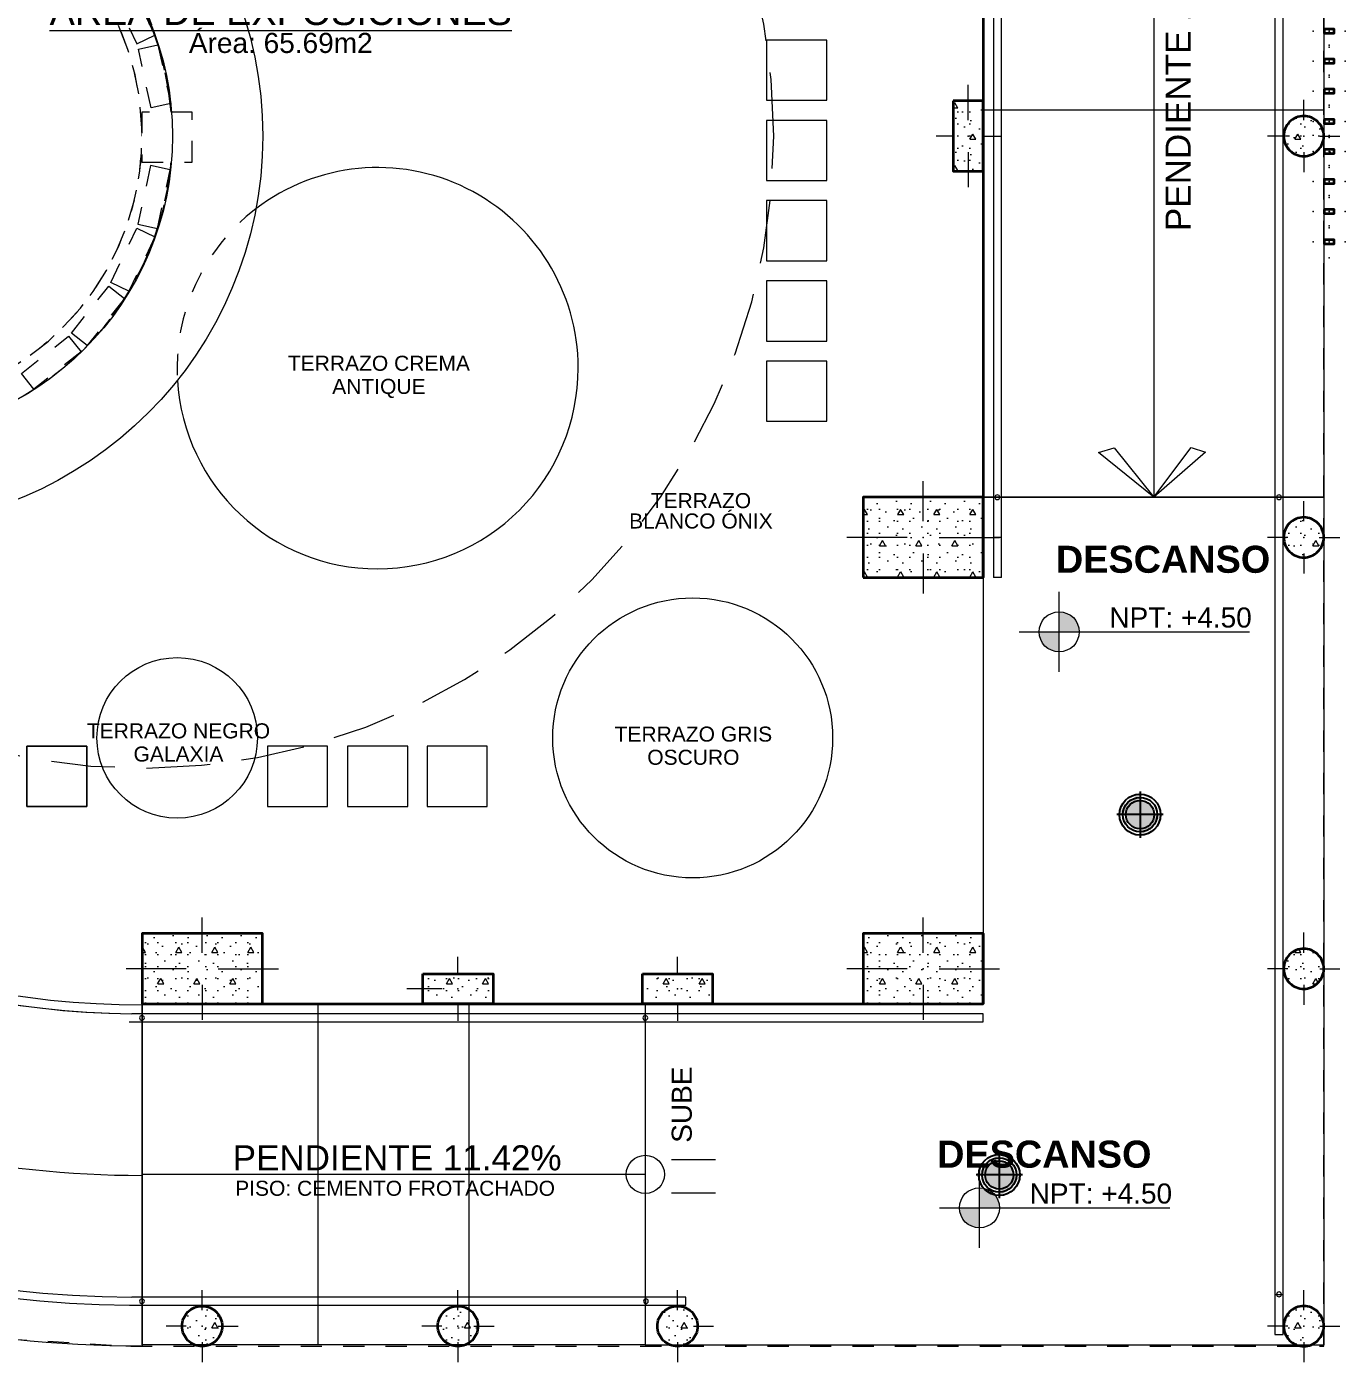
# Model space of a CAD drawing. Header units: feet. Extents: x 2 to 125, y -24 to 93.
# Drawn here: x 97.07 to 103.65, y 77.6 to 84.26 of the extents above; entities that cross this region are included whole.
import ezdxf

# ---------------------------------------------------------------- set-up
doc = ezdxf.new("R2010")
doc.units = ezdxf.units.FT
doc.header["$MEASUREMENT"] = 0
doc.set_wipeout_variables(frame=1)
for name, pattern in [('Dashed', [0.211667, 0.105833, -0.105833]), ('HIDDEN', [9.525, 6.35, -3.175]), ('HIDDEN2', [0.1875, 0.125, -0.0625]), ('Wipeout_Contour', [1, 0, -1])]:
    doc.linetypes.add(name, pattern=pattern)
for name, color, linetype in [('ALUMBRADO', 1, 'Continuous'), ('Dimensioning - General', 7, 'Continuous'), ('Interior - Furniture', 7, 'Continuous'), ('Structural - Bearing', 7, 'Continuous')]:
    doc.layers.add(name, color=color, linetype=linetype)
for name, color, linetype, lineweight, true_color in [('Annotation - Text_Pen_No__167', 7, 'Continuous', 13, 0x6a6a6a), ('Dimensioning - General_Pen_No__167', 7, 'Continuous', 13, 0x6a6a6a), ('Drawing & Figure_Pen_No__167', 7, 'Continuous', 13, 0x6a6a6a), ('Estructura – Carga_Pen_No__167', 7, 'Continuous', 13, 0x6a6a6a), ('Interior - Furniture _Pen_No__167', 7, 'Continuous', 13, 0x6a6a6a), ('RAMPA PROPUESTA 1 CERRAMIENTO_Pen_No__123', 7, 'Continuous', 0, 0xd8d8d8), ('RAMPA PROPUESTA 1 CERRAMIENTO_Pen_No__28', 7, 'Continuous', 35, 0xa80f02), ('RAMPA PROPUESTA 1 CERRAMIENTO_Pen_No__48', 7, 'Continuous', 25, 0xa80f02), ('Structural - Bearing_Pen_No__167', 7, 'Continuous', 13, 0x6a6a6a), ('Structural - Bearing_Pen_No__4', 7, 'Continuous', 20, 0x029e21), ('Structural - Bearing_Pen_No__87', 7, 'Continuous', 20, 0x6a6a6a)]:
    doc.layers.add(name, color=color, linetype=linetype, lineweight=lineweight, true_color=true_color)
for name, color, linetype, lineweight in [('Drawing & Figure_Pen_No__122', 9, 'Continuous', 13), ('Interior - Stair & Railing_Pen_No__122', 9, 'Continuous', 13), ('Structural - Bearing_Pen_No__122', 9, 'Continuous', 13), ('Structural - Bearing_Pen_No__21', 7, 'Continuous', 35), ('TOMACORRIENTE', 5, 'HIDDEN2', 30)]:
    doc.layers.add(name, color=color, linetype=linetype, lineweight=lineweight)
doc.styles.add('GENERATED_STYLE_1', font='arial.ttf')
doc.styles.add('GENERATED_STYLE_2', font='arialbd.ttf')
pattern_1 = [(0, (70.36607, 85.72544), (0, 0.3117692), [0.03, -0.15]), (0, (70.45607, 85.88132), (0, 0.3117692), [0.03, -0.15]), (60, (70.36607, 85.72544), (-0.27, 0.1558846), [0.03, -0.15]), (60, (70.54607, 85.72544), (-0.27, 0.1558846), [0.03, -0.15]), (120, (70.39607, 85.72544), (0.27, 0.1558846), [0.03, -0.15]), (120, (70.57607, 85.72544), (0.27, 0.1558846), [0.03, -0.15]), (0, (70.36607, 85.75544), (0, 0.06), [0, -0.06, 0, -0.09]), (45, (70.39607, 85.75544), (-0.04242641, 0.04242641), [0, -0.045, 0, -0.075])]

# ---------------------------------------------------------------- blocks, each defined once
blk = doc.blocks.new('Curved Ramp 23[46]', base_point=(27.2823, -2.0105))
at = {"layer": 'Interior - Furniture _Pen_No__167', "color": 251, "linetype": 'Continuous', "lineweight": 13, "true_color": 0x6a6a6a}
blk.add_line((27.2823, -6.3405), (27.2823, -8.0405), dxfattribs=at)
for radius, start, end in [(4.33, 90.82856, 172.82049), (6.03, 173.95721, 269.99957), (5.18, 174.03517, 269.99957), (4.33, 174.14374, 269.99957)]:
    blk.add_arc((27.2823, -2.0105), radius, start, end, dxfattribs=at)
blk = doc.blocks.new('Straight Ramp 23[47]', base_point=(29.7917, -7.1855))
at = {"layer": 'Interior - Furniture _Pen_No__167', "color": 251, "linetype": 'Continuous', "lineweight": 13, "true_color": 0x6a6a6a}
for p, q in [((27.2817, -6.3355), (27.2817, -8.0355)), ((29.7917, -6.3355), (27.2817, -6.3355)), ((28.1606, -8.0355), (28.1606, -6.3355)), ((28.9128, -8.0355), (28.9128, -6.3355)), ((29.7917, -6.3355), (29.7917, -8.0355)), ((29.7917, -7.1855), (27.2817, -7.1855)), ((29.7917, -8.0355), (27.2817, -8.0355))]:
    blk.add_line(p, q, dxfattribs=at)
blk = doc.blocks.new('Level Dimension_5', base_point=(31.4583, -7.3522))
at = {"layer": 'Dimensioning - General_Pen_No__167', "linetype": 'Continuous', "lineweight": 13, "true_color": 0x6a6a6a}
for points in [[(31.4583, -7.3522), (31.5583, -7.3522), (31.5507, -7.314), (31.529, -7.2815), (31.4965, -7.2599), (31.4583, -7.2522)], [(31.4583, -7.3522), (31.3583, -7.3522), (31.3659, -7.3905), (31.3876, -7.423), (31.42, -7.4446), (31.4583, -7.4522)]]:
    blk.add_hatch(color=251, dxfattribs=at).paths.add_polyline_path(points)
at = {"layer": 'Dimensioning - General_Pen_No__167', "color": 251, "linetype": 'Continuous', "lineweight": 13, "true_color": 0x6a6a6a}
for p, q in [((31.4583, -7.5522), (31.4583, -7.1522)), ((31.2583, -7.3522), (32.4068, -7.3522))]:
    blk.add_line(p, q, dxfattribs=at)
blk.add_circle((31.4583, -7.3522), 0.1, dxfattribs=at)
at = {"layer": 'Dimensioning - General_Pen_No__167', "color": 251, "lineweight": 13, "true_color": 0x6a6a6a, "insert": (31.7083, -7.3322), "char_height": 0.1, "attachment_point": 7, "style": 'GENERATED_STYLE_1'}
blk.add_mtext('\\A1;NPT: +4.50', dxfattribs=at)
blk = doc.blocks.new('Level Dimension_6', base_point=(31.8555, -4.4813))
at = {"layer": 'Dimensioning - General_Pen_No__167', "linetype": 'Continuous', "lineweight": 13, "true_color": 0x6a6a6a}
for points in [[(31.8555, -4.4813), (31.9555, -4.4813), (31.9479, -4.4431), (31.9262, -4.4106), (31.8938, -4.3889), (31.8555, -4.3813)], [(31.8555, -4.4813), (31.7555, -4.4813), (31.7631, -4.5196), (31.7848, -4.552), (31.8172, -4.5737), (31.8555, -4.5813)]]:
    blk.add_hatch(color=251, dxfattribs=at).paths.add_polyline_path(points)
at = {"layer": 'Dimensioning - General_Pen_No__167', "color": 251, "linetype": 'Continuous', "lineweight": 13, "true_color": 0x6a6a6a}
for p, q in [((31.8555, -4.6813), (31.8555, -4.2813)), ((31.6555, -4.4813), (32.804, -4.4813))]:
    blk.add_line(p, q, dxfattribs=at)
blk.add_circle((31.8555, -4.4813), 0.1, dxfattribs=at)
at = {"layer": 'Dimensioning - General_Pen_No__167', "color": 251, "lineweight": 13, "true_color": 0x6a6a6a, "insert": (32.1055, -4.4613), "char_height": 0.1, "attachment_point": 7, "style": 'GENERATED_STYLE_1'}
blk.add_mtext('\\A1;NPT: +4.50', dxfattribs=at)
blk = doc.blocks.new('LED PASILLO')
at = {"layer": 'ALUMBRADO'}
h = blk.add_hatch(color=202, dxfattribs=at)
h.dxf.hatch_style = 1
edge = h.paths.add_edge_path()
edge.add_line((0, 0.1376), (0, -0.1376))
edge.add_line((-0.1376, 0), (0.1376, 0))
edge = h.paths.add_edge_path()
edge.add_line((0, 0), (0, 0.0845))
edge.add_arc((0, 0), 0.0845, 90, 180)
edge.add_line((-0.0845, 0), (0, 0))
edge = h.paths.add_edge_path()
edge.add_line((0.0845, 0), (0, 0))
edge.add_line((0, 0), (0, -0.0845))
edge.add_arc((0, 0), 0.0845, 270, 360)
at = {"layer": 'ALUMBRADO', "color": 202}
for points in [[(0, 0.1376), (0, -0.1376)], [(-0.1376, 0), (0.1376, 0)]]:
    blk.add_lwpolyline(points, dxfattribs=at)
for radius in [0.1222, 0.1028, 0.0845]:
    blk.add_circle((0, 0), radius, dxfattribs=at)

msp = doc.modelspace()

# ---------------------------------------------------------------- hatches: boundary and pattern name
at = {"layer": 'RAMPA PROPUESTA 1 CERRAMIENTO_Pen_No__48', "linetype": 'Continuous', "lineweight": 25, "true_color": 0xa80f02}
h = msp.add_hatch(dxfattribs=at)
h.set_pattern_fill('STRUCTURAL_CONCRETE', color=14, style=0, pattern_type=2)
h.set_pattern_definition(pattern_1)
h.paths.add_polyline_path([(103.5434, 83.6484), (103.5434, 83.6284), (103.5934, 83.6285), (103.5934, 83.6485)])
at = {"layer": 'Structural - Bearing_Pen_No__122', "linetype": 'Continuous', "lineweight": 13}
h = msp.add_hatch(dxfattribs=at)
h.set_pattern_fill('STRUCTURAL_CONCRETE', color=9, style=0, pattern_type=2)
h.set_pattern_definition(pattern_1)
h.paths.add_polyline_path([(103.341, 83.7149, 0.414214), (103.441, 83.6149, 0.414214), (103.541, 83.7149, 0.414214), (103.441, 83.8149, 0.414214)])
h = msp.add_hatch(dxfattribs=at)
h.set_pattern_fill('STRUCTURAL_CONCRETE', color=9, style=0, pattern_type=2)
h.set_pattern_definition(pattern_1)
h.paths.add_polyline_path([(103.341, 81.7149, 0.414214), (103.441, 81.6149, 0.414214), (103.541, 81.7149, 0.414214), (103.441, 81.8149, 0.414214)])
h = msp.add_hatch(dxfattribs=at)
h.set_pattern_fill('STRUCTURAL_CONCRETE', color=9, style=0, pattern_type=2)
h.set_pattern_definition(pattern_1)
h.paths.add_polyline_path([(103.341, 79.5649, 0.414214), (103.441, 79.4649, 0.414214), (103.541, 79.5649, 0.414214), (103.441, 79.6649, 0.414214)])
h = msp.add_hatch(dxfattribs=at)
h.set_pattern_fill('STRUCTURAL_CONCRETE', color=9, style=0, pattern_type=2)
h.set_pattern_definition(pattern_1)
h.paths.add_polyline_path([(97.8478, 77.7834, 0.414214), (97.9478, 77.6834, 0.414214), (98.0478, 77.7834, 0.414214), (97.9478, 77.8834, 0.414214)])
h = msp.add_hatch(dxfattribs=at)
h.set_pattern_fill('STRUCTURAL_CONCRETE', color=9, style=0, pattern_type=2)
h.set_pattern_definition(pattern_1)
h.paths.add_polyline_path([(99.1234, 77.7834, 0.414214), (99.2234, 77.6834, 0.414214), (99.3234, 77.7834, 0.414214), (99.2234, 77.8834, 0.414214)])
h = msp.add_hatch(dxfattribs=at)
h.set_pattern_fill('STRUCTURAL_CONCRETE', color=9, style=0, pattern_type=2)
h.set_pattern_definition(pattern_1)
h.paths.add_polyline_path([(100.2184, 77.7834, 0.414214), (100.3184, 77.6834, 0.414214), (100.4184, 77.7834, 0.414214), (100.3184, 77.8834, 0.414214)])
h = msp.add_hatch(dxfattribs=at)
h.set_pattern_fill('STRUCTURAL_CONCRETE', color=9, style=0, pattern_type=2)
h.set_pattern_definition(pattern_1)
h.paths.add_polyline_path([(103.341, 77.7834, 0.414214), (103.441, 77.6834, 0.414214), (103.541, 77.7834, 0.414214), (103.441, 77.8834, 0.414214)])

# ---------------------------------------------------------------- linework, layer by layer
at = {"layer": 'Drawing & Figure_Pen_No__122', "color": 9, "linetype": 'Dashed', "lineweight": 13}
msp.add_line((101.8434, 81.9149), (103.5434, 81.9149), dxfattribs=at)
at = {"layer": 'Drawing & Figure_Pen_No__122', "color": 9, "linetype": 'Continuous', "lineweight": 13}
for p, q in [((100.2877, 78.6143), (100.5081, 78.6143)), ((100.2877, 78.4487), (100.5081, 78.4487))]:
    msp.add_line(p, q, dxfattribs=at)
msp.add_circle((100.1578, 78.5399), 0.0952, dxfattribs=at)
at = {"layer": 'Drawing & Figure_Pen_No__167', "color": 251, "linetype": 'Continuous', "lineweight": 13, "true_color": 0x6a6a6a}
for p, q in [((102.6934, 88.0399), (102.6934, 81.9149)), ((101.8434, 83.8464), (103.5434, 83.8464))]:
    msp.add_line(p, q, dxfattribs=at)
msp.add_lwpolyline([(103.5434, 88.0399), (101.8434, 88.0399), (101.8434, 81.9149), (103.5434, 81.9149)], close=True, dxfattribs=at)
at = {"layer": 'Estructura – Carga_Pen_No__167', "color": 251, "linetype": 'Continuous', "lineweight": 13, "true_color": 0x6a6a6a}
for points in [[(100.763, 84.1933), (100.763, 83.8933), (101.063, 83.8933), (101.063, 84.1933)], [(100.763, 84.1933), (100.763, 83.8933), (101.063, 83.8933), (101.063, 84.1933)], [(101.063, 83.4933), (101.063, 83.7933), (100.763, 83.7933), (100.763, 83.4933)], [(100.763, 83.7933), (100.763, 83.4933), (101.063, 83.4933), (101.063, 83.7933)], [(100.763, 83.3933), (100.763, 83.0933), (101.063, 83.0933), (101.063, 83.3933)], [(101.063, 83.3933), (100.763, 83.3933), (100.763, 83.0933), (101.063, 83.0933)], [(101.063, 82.6933), (101.063, 82.9933), (100.763, 82.9933), (100.763, 82.6933)], [(100.763, 82.9933), (100.763, 82.6933), (101.063, 82.6933), (101.063, 82.9933)], [(101.063, 82.2933), (101.063, 82.5933), (100.763, 82.5933), (100.763, 82.2933)], [(100.763, 82.2933), (101.063, 82.2933), (101.063, 82.5933), (100.763, 82.5933)], [(97.3732, 80.3735), (97.0732, 80.3735), (97.0732, 80.6735), (97.3732, 80.6735)], [(97.3732, 80.6735), (97.0732, 80.6735), (97.0732, 80.3735), (97.3732, 80.3735)], [(98.2732, 80.3735), (98.5732, 80.3735), (98.5732, 80.6735), (98.2732, 80.6735)], [(98.2732, 80.3735), (98.5732, 80.3735), (98.5732, 80.6735), (98.2732, 80.6735)], [(98.6732, 80.3735), (98.9732, 80.3735), (98.9732, 80.6735), (98.6732, 80.6735)], [(98.9732, 80.6735), (98.6732, 80.6735), (98.6732, 80.3735), (98.9732, 80.3735)], [(99.3701, 80.3735), (99.3701, 80.6735), (99.0701, 80.6735), (99.0701, 80.3735)], [(99.3701, 80.6735), (99.0701, 80.6735), (99.0701, 80.3735), (99.3701, 80.3735)]]:
    msp.add_lwpolyline(points, close=True, dxfattribs=at)
at = {"layer": 'Interior - Stair & Railing_Pen_No__122', "color": 9, "linetype": 'Continuous', "lineweight": 13}
for p, q in [((101.8934, 88.0403), (101.8934, 81.9149)), ((101.8934, 88.0403), (101.8934, 81.9149)), ((101.8934, 88.0403), (101.8934, 81.9149)), ((101.8934, 88.0366), (101.8934, 81.9149)), ((101.8955, 88.0429), (101.8939, 81.5149)), ((101.8955, 88.0429), (101.8939, 81.5149)), ((101.8955, 88.0429), (101.8939, 81.5149)), ((101.8955, 88.0392), (101.8939, 81.5149)), ((101.9334, 81.9149), (101.9334, 88.0403)), ((101.9334, 81.9149), (101.9334, 88.0403)), ((101.9334, 81.9149), (101.9334, 88.0403)), ((101.9334, 81.9149), (101.9334, 88.0366)), ((101.9339, 81.5149), (101.9355, 88.0429)), ((101.9339, 81.5149), (101.9355, 88.0429)), ((101.9339, 81.5149), (101.9355, 88.0429)), ((101.9339, 81.5149), (101.9355, 88.0392)), ((103.2978, 87.9771), (103.2978, 81.9274)), ((103.2978, 87.9771), (103.2978, 81.9274)), ((103.2978, 87.9771), (103.2978, 81.9274)), ((103.2978, 87.9771), (103.2978, 81.9292)), ((103.3378, 81.9274), (103.3378, 87.9771)), ((103.3378, 81.9274), (103.3378, 87.9771)), ((103.3378, 81.9274), (103.3378, 87.9771)), ((103.3378, 81.9292), (103.3378, 87.9771)), ((101.8934, 81.9149), (101.8934, 81.7162)), ((101.8934, 81.9149), (101.8934, 81.7162)), ((101.8934, 81.9149), (101.8934, 81.7162)), ((101.8934, 81.9149), (101.9334, 81.9149)), ((101.9334, 81.7162), (101.9334, 81.9149)), ((101.9334, 81.7162), (101.9334, 81.9149)), ((101.9334, 81.7162), (101.9334, 81.9149)), ((103.2978, 81.9292), (103.2978, 81.9163)), ((103.2978, 81.9274), (103.2978, 81.9149)), ((103.2978, 81.9274), (103.2978, 81.9149)), ((103.2978, 81.9274), (103.2978, 81.9149)), ((103.2978, 81.9163), (103.2978, 81.9135)), ((103.2978, 81.9149), (103.2978, 81.8899)), ((103.2978, 81.9149), (103.2978, 81.8899)), ((103.2978, 81.9149), (103.2978, 81.8899)), ((103.2978, 81.9135), (103.2978, 81.8906)), ((103.2978, 81.8906), (103.2978, 81.8649)), ((103.2978, 81.8899), (103.2978, 81.8649)), ((103.2978, 81.8899), (103.2978, 81.8649)), ((103.2978, 81.8899), (103.2978, 81.8649)), ((103.3378, 81.9163), (103.3378, 81.9292)), ((103.3378, 81.9149), (103.3378, 81.9274)), ((103.3378, 81.9149), (103.3378, 81.9274)), ((103.3378, 81.9149), (103.3378, 81.9274)), ((103.3378, 81.9135), (103.3378, 81.9163)), ((103.3378, 81.8899), (103.3378, 81.9149)), ((103.3378, 81.8899), (103.3378, 81.9149)), ((103.3378, 81.8899), (103.3378, 81.9149)), ((103.3378, 81.8906), (103.3378, 81.9135)), ((103.3378, 81.8649), (103.3378, 81.8906)), ((103.3378, 81.8649), (103.3378, 81.8899)), ((103.3378, 81.8649), (103.3378, 81.8899)), ((103.3378, 81.8649), (103.3378, 81.8899)), ((103.2978, 81.8649), (103.2978, 81.8524)), ((103.2978, 81.8649), (103.2978, 81.8524)), ((103.2978, 81.8649), (103.2978, 81.8524)), ((103.2978, 81.8649), (103.2978, 81.8521)), ((103.2978, 81.8524), (103.2978, 77.9417)), ((103.2978, 81.8524), (103.2978, 77.9417)), ((103.2978, 81.8524), (103.2978, 77.9417)), ((103.2978, 81.8521), (103.2978, 77.9417)), ((103.3378, 81.8524), (103.3378, 81.8649)), ((103.3378, 81.8524), (103.3378, 81.8649)), ((103.3378, 81.8524), (103.3378, 81.8649)), ((103.3378, 81.8521), (103.3378, 81.8649)), ((103.3378, 77.9417), (103.3378, 81.8524)), ((103.3378, 77.9417), (103.3378, 81.8524)), ((103.3378, 77.9417), (103.3378, 81.8524)), ((103.3378, 77.9417), (103.3378, 81.8521)), ((101.8934, 81.7162), (101.9334, 81.7162)), ((101.8934, 81.7162), (101.9334, 81.7162)), ((101.8934, 81.7162), (101.9334, 81.7162)), ((101.9339, 81.5149), (101.8939, 81.5149)), ((97.5849, 79.3003), (97.5849, 79.3003)), ((97.5849, 79.3003), (97.5975, 79.3002)), ((97.5849, 79.3003), (97.5849, 79.3003)), ((97.5849, 79.3003), (97.5975, 79.3002)), ((97.5849, 79.3003), (97.5849, 79.3003)), ((97.5849, 79.3003), (97.5975, 79.3002)), ((97.5849, 79.3003), (97.5849, 79.3003)), ((97.5849, 79.3003), (97.5975, 79.3002)), ((97.585, 79.3003), (97.585, 79.3003)), ((97.585, 79.3003), (97.5976, 79.3002)), ((97.585, 79.3003), (97.585, 79.3003)), ((97.585, 79.3003), (97.5976, 79.3002)), ((97.585, 79.3003), (97.585, 79.3003)), ((97.585, 79.3003), (97.5976, 79.3002)), ((97.585, 79.3003), (97.585, 79.3003)), ((97.585, 79.3003), (97.5976, 79.3002)), ((97.5975, 79.3002), (97.5976, 79.3002)), ((97.5975, 79.3002), (97.5976, 79.3002)), ((97.5975, 79.3002), (97.5976, 79.3002)), ((97.5975, 79.3002), (97.5976, 79.3002)), ((97.5976, 79.3002), (97.5976, 79.3002)), ((97.5976, 79.3002), (97.6228, 79.3)), ((97.5976, 79.3002), (97.5976, 79.3002)), ((97.5976, 79.3002), (97.6228, 79.3)), ((97.5976, 79.3002), (97.5976, 79.3002)), ((97.5976, 79.3002), (97.6228, 79.3)), ((97.5976, 79.3002), (97.5976, 79.3002)), ((97.5976, 79.3002), (97.6228, 79.3)), ((97.5976, 79.3002), (97.6229, 79.3)), ((97.5976, 79.3002), (97.6229, 79.3)), ((97.5976, 79.3002), (97.6229, 79.3)), ((97.5976, 79.3002), (97.6229, 79.3)), ((97.598, 79.3402), (97.5979, 79.3402)), ((97.5979, 79.3402), (97.5979, 79.3402)), ((97.598, 79.3402), (97.5979, 79.3402)), ((97.5979, 79.3402), (97.5979, 79.3402)), ((97.598, 79.3402), (97.5979, 79.3402)), ((97.5979, 79.3402), (97.5979, 79.3402)), ((97.598, 79.3402), (97.5979, 79.3402)), ((97.5979, 79.3402), (97.5979, 79.3402)), ((97.598, 79.3402), (97.5979, 79.3402)), ((97.598, 79.3402), (97.5979, 79.3402)), ((97.598, 79.3402), (97.5979, 79.3402)), ((97.598, 79.3402), (97.5979, 79.3402)), ((97.623, 79.34), (97.598, 79.3402)), ((97.623, 79.34), (97.598, 79.3402)), ((97.623, 79.34), (97.598, 79.3402)), ((97.623, 79.34), (97.598, 79.3402)), ((97.6231, 79.34), (97.598, 79.3402)), ((97.6231, 79.34), (97.598, 79.3402)), ((97.6231, 79.34), (97.598, 79.3402)), ((97.6231, 79.34), (97.598, 79.3402)), ((97.6228, 79.3), (97.6475, 79.2999)), ((97.6228, 79.3), (97.6475, 79.2999)), ((97.6228, 79.3), (97.6475, 79.2999)), ((97.6228, 79.3), (97.6475, 79.2999)), ((97.6229, 79.3), (97.6472, 79.2999)), ((97.6229, 79.3), (97.6472, 79.2999)), ((97.6229, 79.3), (97.6472, 79.2999)), ((97.6229, 79.3), (97.6472, 79.2999)), ((97.6476, 79.3399), (97.623, 79.34)), ((97.6476, 79.3399), (97.623, 79.34)), ((97.6476, 79.3399), (97.623, 79.34)), ((97.6476, 79.3399), (97.623, 79.34)), ((97.6474, 79.3399), (97.6231, 79.34)), ((97.6474, 79.3399), (97.6231, 79.34)), ((97.6474, 79.3399), (97.6231, 79.34)), ((97.6474, 79.3399), (97.6231, 79.34)), ((97.6472, 79.2999), (97.6482, 79.2999)), ((97.6472, 79.2999), (97.6482, 79.2999)), ((97.6472, 79.2999), (97.6482, 79.2999)), ((97.6472, 79.2999), (97.6482, 79.2999)), ((97.6482, 79.3399), (97.6474, 79.3399)), ((97.6482, 79.3399), (97.6474, 79.3399)), ((97.6482, 79.3399), (97.6474, 79.3399)), ((97.6482, 79.3399), (97.6474, 79.3399)), ((97.6475, 79.2999), (97.648, 79.2999)), ((97.6475, 79.2999), (97.648, 79.2999)), ((97.6475, 79.2999), (97.648, 79.2999)), ((97.6475, 79.2999), (97.648, 79.2999)), ((97.648, 79.3399), (97.6476, 79.3399)), ((97.648, 79.3399), (97.6476, 79.3399)), ((97.648, 79.3399), (97.6476, 79.3399)), ((97.648, 79.3399), (97.6476, 79.3399)), ((97.6481, 79.3399), (97.648, 79.3399)), ((97.6481, 79.3399), (97.648, 79.3399)), ((97.6481, 79.3399), (97.648, 79.3399)), ((97.6481, 79.3399), (97.648, 79.3399)), ((97.648, 79.2999), (97.648, 79.2999)), ((97.648, 79.2999), (97.6606, 79.2999)), ((97.648, 79.2999), (97.648, 79.2999)), ((97.648, 79.2999), (97.6606, 79.2999)), ((97.648, 79.2999), (97.648, 79.2999)), ((97.648, 79.2999), (97.6606, 79.2999)), ((97.648, 79.2999), (97.648, 79.2999)), ((97.648, 79.2999), (97.6606, 79.2999)), ((97.6606, 79.3399), (97.6481, 79.3399)), ((97.6606, 79.3399), (97.6481, 79.3399)), ((97.6606, 79.3399), (97.6481, 79.3399)), ((97.6606, 79.3399), (97.6481, 79.3399)), ((97.6608, 79.3399), (97.6482, 79.3399)), ((97.6482, 79.3399), (97.6482, 79.3399)), ((97.6608, 79.3399), (97.6482, 79.3399)), ((97.6482, 79.3399), (97.6482, 79.3399)), ((97.6608, 79.3399), (97.6482, 79.3399)), ((97.6482, 79.3399), (97.6482, 79.3399)), ((97.6608, 79.3399), (97.6482, 79.3399)), ((97.6482, 79.3399), (97.6482, 79.3399)), ((97.6482, 79.2999), (97.6482, 79.2999)), ((97.6482, 79.2999), (97.6608, 79.2999)), ((97.6482, 79.2999), (97.6482, 79.2999)), ((97.6482, 79.2999), (97.6608, 79.2999)), ((97.6482, 79.2999), (97.6482, 79.2999)), ((97.6482, 79.2999), (97.6608, 79.2999)), ((97.6482, 79.2999), (97.6482, 79.2999)), ((97.6482, 79.2999), (97.6608, 79.2999)), ((100.1578, 79.3399), (97.6606, 79.3399)), ((100.1578, 79.3399), (97.6606, 79.3399)), ((100.1578, 79.3399), (97.6606, 79.3399)), ((100.1578, 79.3399), (97.6606, 79.3399)), ((97.6606, 79.2999), (100.1578, 79.2999)), ((97.6606, 79.2999), (100.1578, 79.2999)), ((97.6606, 79.2999), (100.1578, 79.2999)), ((97.6606, 79.2999), (100.1578, 79.2999)), ((100.1578, 79.3399), (97.6608, 79.3399)), ((100.1578, 79.3399), (97.6608, 79.3399)), ((100.1578, 79.3399), (97.6608, 79.3399)), ((100.1578, 79.3399), (97.6608, 79.3399)), ((97.6608, 79.2999), (100.1578, 79.2999)), ((97.6608, 79.2999), (100.1578, 79.2999)), ((97.6608, 79.2999), (100.1578, 79.2999)), ((97.6608, 79.2999), (100.1578, 79.2999)), ((100.3566, 79.3399), (100.1578, 79.3399)), ((100.3566, 79.3399), (100.1578, 79.3399)), ((100.3566, 79.3399), (100.1578, 79.3399)), ((100.1578, 79.2999), (100.1578, 79.3399)), ((100.3568, 79.3399), (100.1578, 79.3399)), ((100.3568, 79.3399), (100.1578, 79.3399)), ((100.3568, 79.3399), (100.1578, 79.3399)), ((100.1578, 79.2999), (100.1578, 79.3399)), ((100.1578, 79.2999), (100.3566, 79.2999)), ((100.1578, 79.2999), (100.3566, 79.2999)), ((100.1578, 79.2999), (100.3566, 79.2999)), ((100.1578, 79.2999), (100.3568, 79.2999)), ((100.1578, 79.2999), (100.3568, 79.2999)), ((100.1578, 79.2999), (100.3568, 79.2999)), ((101.8434, 79.3399), (100.2688, 79.3399)), ((101.8434, 79.3399), (100.2688, 79.3399)), ((101.8434, 79.3399), (100.2688, 79.3399)), ((101.8434, 79.3399), (100.2688, 79.3399)), ((100.2688, 79.2999), (101.8434, 79.2999)), ((100.2688, 79.2999), (101.8434, 79.2999)), ((100.2688, 79.2999), (101.8434, 79.2999)), ((100.2688, 79.2999), (101.8434, 79.2999)), ((101.8434, 79.2999), (101.8434, 79.3399)), ((97.5851, 77.8879), (97.5851, 77.8879)), ((97.5851, 77.8879), (97.5976, 77.8878)), ((97.5851, 77.8879), (97.5851, 77.8879)), ((97.5851, 77.8879), (97.5976, 77.8878)), ((97.5851, 77.8879), (97.5851, 77.8879)), ((97.5851, 77.8879), (97.5976, 77.8878)), ((97.5851, 77.8879), (97.5851, 77.8879)), ((97.5851, 77.8879), (97.5976, 77.8878)), ((97.5976, 77.8878), (97.5976, 77.8878)), ((97.5976, 77.8878), (97.6227, 77.8877)), ((97.5976, 77.8878), (97.5976, 77.8878)), ((97.5976, 77.8878), (97.6227, 77.8877)), ((97.5976, 77.8878), (97.5976, 77.8878)), ((97.5976, 77.8878), (97.6227, 77.8877)), ((97.5976, 77.8878), (97.5976, 77.8878)), ((97.5976, 77.8878), (97.6227, 77.8877)), ((97.6228, 77.9277), (97.5979, 77.9278)), ((97.5979, 77.9278), (97.5979, 77.9278)), ((97.6228, 77.9277), (97.5979, 77.9278)), ((97.5979, 77.9278), (97.5979, 77.9278)), ((97.6228, 77.9277), (97.5979, 77.9278)), ((97.5979, 77.9278), (97.5979, 77.9278)), ((97.6228, 77.9277), (97.5979, 77.9278)), ((97.5979, 77.9278), (97.5979, 77.9278)), ((97.6227, 77.8877), (97.6477, 77.8876)), ((97.6227, 77.8877), (97.6477, 77.8876)), ((97.6227, 77.8877), (97.6477, 77.8876)), ((97.6227, 77.8877), (97.6477, 77.8876)), ((97.6478, 77.9276), (97.6228, 77.9277)), ((97.6478, 77.9276), (97.6228, 77.9277)), ((97.6478, 77.9276), (97.6228, 77.9277)), ((97.6478, 77.9276), (97.6228, 77.9277)), ((97.6477, 77.8876), (97.6478, 77.8876)), ((97.6477, 77.8876), (97.6478, 77.8876)), ((97.6477, 77.8876), (97.6478, 77.8876)), ((97.6477, 77.8876), (97.6478, 77.8876)), ((97.6603, 77.9276), (97.6478, 77.9276)), ((97.6478, 77.9276), (97.6478, 77.9276)), ((97.6603, 77.9276), (97.6478, 77.9276)), ((97.6478, 77.9276), (97.6478, 77.9276)), ((97.6603, 77.9276), (97.6478, 77.9276)), ((97.6478, 77.9276), (97.6478, 77.9276)), ((97.6603, 77.9276), (97.6478, 77.9276)), ((97.6478, 77.9276), (97.6478, 77.9276)), ((97.6478, 77.8876), (97.6603, 77.8876)), ((97.6478, 77.8876), (97.6603, 77.8876)), ((97.6478, 77.8876), (97.6603, 77.8876)), ((97.6478, 77.8876), (97.6603, 77.8876)), ((100.1608, 77.9276), (97.6603, 77.9276)), ((100.1608, 77.9276), (97.6603, 77.9276)), ((100.1608, 77.9276), (97.6603, 77.9276)), ((100.1608, 77.9276), (97.6603, 77.9276)), ((97.6603, 77.8876), (100.1608, 77.8876)), ((97.6603, 77.8876), (100.1608, 77.8876)), ((97.6603, 77.8876), (100.1608, 77.8876)), ((97.6603, 77.8876), (100.1608, 77.8876)), ((100.3598, 77.9276), (100.1608, 77.9276)), ((100.3598, 77.9276), (100.1608, 77.9276)), ((100.3598, 77.9276), (100.1608, 77.9276)), ((100.1608, 77.8876), (100.1608, 77.9276)), ((100.1608, 77.8876), (100.3598, 77.8876)), ((100.1608, 77.8876), (100.3598, 77.8876)), ((100.1608, 77.8876), (100.3598, 77.8876)), ((100.3598, 77.8876), (100.3598, 77.9276)), ((100.3598, 77.8876), (100.3598, 77.9276)), ((100.3598, 77.8876), (100.3598, 77.9276)), ((103.2978, 77.9417), (103.2978, 77.7417)), ((103.2978, 77.9417), (103.2978, 77.7417)), ((103.2978, 77.9417), (103.2978, 77.7417)), ((103.2978, 77.9417), (103.3378, 77.9417)), ((103.3378, 77.7417), (103.3378, 77.9417)), ((103.3378, 77.7417), (103.3378, 77.9417)), ((103.3378, 77.7417), (103.3378, 77.9417)), ((103.2978, 77.7417), (103.3378, 77.7417)), ((103.2978, 77.7417), (103.3378, 77.7417)), ((103.2978, 77.7417), (103.3378, 77.7417))]:
    msp.add_line(p, q, dxfattribs=at)
for points in [[(101.9014, 81.9149, 1), (101.9254, 81.9149, 1)], [(103.3058, 81.9149, 1), (103.3298, 81.9149, 1)], [(97.6478, 79.3319, 1), (97.6478, 79.3079, 1)], [(97.6478, 79.3319, 1), (97.6478, 79.3079, 1)], [(100.1578, 79.3319, 1), (100.1578, 79.3079, 1)], [(100.1578, 79.3319, 1), (100.1578, 79.3079, 1)], [(103.3058, 77.9417, 1), (103.3298, 77.9417, 1)], [(97.6478, 77.9196, 1), (97.6478, 77.8956, 1)], [(100.1608, 77.9196, 1), (100.1608, 77.8956, 1)]]:
    msp.add_lwpolyline(points, format="xyb", close=True, dxfattribs=at)
for centre, radius in [((100.3942, 80.7154), 0.6978), ((97.8234, 80.7154), 0.4)]:
    msp.add_circle(centre, radius, dxfattribs=at)
for centre, radius, start, end in [((97.6461, 83.7191), 5.8315, 90.12888, 269.40029), ((97.6461, 83.7191), 5.8315, 90.12888, 269.40029), ((97.6461, 83.7191), 5.8315, 90.12888, 269.40029), ((97.6461, 83.7191), 5.8315, 90.12888, 269.40029), ((97.6461, 83.7191), 5.7915, 90.0061, 269.52272), ((97.6461, 83.7191), 5.7915, 90.0061, 269.52272), ((97.6461, 83.7191), 5.7915, 90.0061, 269.52272), ((97.6461, 83.7191), 5.7915, 90.0061, 269.52272), ((97.6461, 83.7149), 4.375, 174.01281, 269.36897), ((97.6461, 83.7149), 4.375, 174.01281, 269.36897), ((97.6461, 83.7149), 4.375, 174.01281, 269.36897), ((97.6461, 83.7149), 4.375, 174.01281, 269.36897)]:
    msp.add_arc(centre, radius, start, end, dxfattribs=at)
at = {"layer": 'RAMPA PROPUESTA 1 CERRAMIENTO_Pen_No__123', "color": 254, "linetype": 'Continuous', "lineweight": 0, "true_color": 0xd8d8d8}
for p in [(103.4884, 84.2384), (103.5684, 84.2385), (103.6484, 84.2385), (103.5683, 84.1685), (103.5685, 84.1585), (103.4884, 84.0884), (103.5684, 84.0885), (103.6484, 84.0885), (103.5683, 84.0185), (103.5685, 84.0085), (103.4884, 83.9384), (103.5684, 83.9385), (103.6484, 83.9385), (103.5683, 83.8685), (103.5685, 83.8585), (103.4884, 83.7884), (103.5684, 83.7885), (103.6484, 83.7885), (103.5683, 83.7185), (103.5685, 83.7085), (103.4884, 83.6384), (103.5684, 83.6385), (103.6484, 83.6385), (103.5683, 83.5685), (103.5685, 83.5585), (103.4884, 83.4884), (103.5684, 83.4885), (103.6484, 83.4885), (103.5683, 83.4185), (103.5685, 83.4085), (103.4884, 83.3384), (103.5684, 83.3385), (103.6484, 83.3385), (103.5683, 83.2685), (103.5685, 83.2585), (103.4884, 83.1884), (103.5684, 83.1885), (103.6484, 83.1885), (103.5685, 83.1085)]:
    msp.add_point(p, dxfattribs=at)
at = {"layer": 'RAMPA PROPUESTA 1 CERRAMIENTO_Pen_No__28', "color": 14, "linetype": 'Continuous', "lineweight": 35, "true_color": 0xa80f02}
for points in [[(103.5434, 84.2484), (103.5434, 84.2284), (103.5934, 84.2285), (103.5934, 84.2485)], [(103.5434, 84.0984), (103.5434, 84.0784), (103.5934, 84.0785), (103.5934, 84.0985)], [(103.5434, 83.9484), (103.5434, 83.9284), (103.5934, 83.9285), (103.5934, 83.9485)], [(103.5434, 83.7984), (103.5434, 83.7784), (103.5934, 83.7785), (103.5934, 83.7985)], [(103.5434, 83.6484), (103.5434, 83.6284), (103.5934, 83.6285), (103.5934, 83.6485)], [(103.5434, 83.4984), (103.5434, 83.4784), (103.5934, 83.4785), (103.5934, 83.4985)], [(103.5434, 83.3484), (103.5434, 83.3284), (103.5934, 83.3285), (103.5934, 83.3485)], [(103.5434, 83.1984), (103.5434, 83.1784), (103.5934, 83.1785), (103.5934, 83.1985)]]:
    msp.add_lwpolyline(points, close=True, dxfattribs=at)
at = {"layer": 'Structural - Bearing_Pen_No__167', "color": 251, "linetype": 'Continuous', "lineweight": 13, "true_color": 0x6a6a6a}
for p, q in [((103.441, 83.7949), (103.441, 83.8949)), ((103.361, 83.7149), (103.261, 83.7149)), ((103.521, 83.7149), (103.621, 83.7149)), ((103.441, 83.6349), (103.441, 83.5349)), ((102.4174, 82.1377), (102.4957, 82.1604)), ((102.4957, 82.1604), (102.6934, 81.9149)), ((102.6934, 81.9149), (102.8796, 82.1636)), ((102.8796, 82.1636), (102.9517, 82.1392)), ((102.6934, 81.9149), (102.4174, 82.1377)), ((102.9517, 82.1392), (102.6934, 81.9149)), ((103.441, 81.7949), (103.441, 81.8949)), ((103.361, 81.7149), (103.261, 81.7149)), ((103.521, 81.7149), (103.621, 81.7149)), ((103.441, 81.6349), (103.441, 81.5349)), ((103.441, 79.6449), (103.441, 79.7449)), ((103.361, 79.5649), (103.261, 79.5649)), ((103.521, 79.5649), (103.621, 79.5649)), ((103.441, 79.4849), (103.441, 79.3849)), ((97.9478, 77.8634), (97.9478, 77.9634)), ((99.2234, 77.8634), (99.2234, 77.9634)), ((100.3184, 77.8634), (100.3184, 77.9634)), ((103.441, 77.8634), (103.441, 77.9634)), ((97.8678, 77.7834), (97.7678, 77.7834)), ((98.0278, 77.7834), (98.1278, 77.7834)), ((99.1434, 77.7834), (99.0434, 77.7834)), ((99.3034, 77.7834), (99.4034, 77.7834)), ((100.3984, 77.7834), (100.4984, 77.7834)), ((103.361, 77.7834), (103.261, 77.7834)), ((103.521, 77.7834), (103.621, 77.7834)), ((97.9478, 77.7034), (97.9478, 77.6034)), ((99.2234, 77.7034), (99.2234, 77.6034)), ((100.3184, 77.7034), (100.3184, 77.6034)), ((103.441, 77.7034), (103.441, 77.6034))]:
    msp.add_line(p, q, dxfattribs=at)
msp.add_lwpolyline([(101.8434, 79.7399), (101.8434, 79.3899), (100.1578, 79.3899), (100.1578, 77.6899), (103.5434, 77.6899), (103.5434, 81.9149), (101.8434, 81.9149), (101.8434, 81.5149)], dxfattribs=at)
for p in [(103.441, 83.7149), (103.441, 81.7149), (103.441, 79.5649), (97.9478, 77.7834), (99.2234, 77.7834), (100.3184, 77.7834), (103.441, 77.7834)]:
    msp.add_point(p, dxfattribs=at)
at = {"layer": 'Structural - Bearing_Pen_No__21', "color": 7, "linetype": 'Continuous', "lineweight": 35}
for p, q in [((101.8434, 88.0399), (101.8434, 81.5149)), ((101.8434, 79.7399), (101.8434, 79.3899)), ((97.6484, 79.3899), (97.9984, 79.3899)), ((97.6484, 79.3899), (101.4934, 79.3899)), ((101.4934, 79.3899), (101.8434, 79.3899))]:
    msp.add_line(p, q, dxfattribs=at)
for points in [[(103.341, 83.7149, 0.414214), (103.441, 83.6149, 0.414214), (103.541, 83.7149, 0.414214), (103.441, 83.8149, 0.414214)], [(103.341, 81.7149, 0.414214), (103.441, 81.6149, 0.414214), (103.541, 81.7149, 0.414214), (103.441, 81.8149, 0.414214)], [(103.341, 79.5649, 0.414214), (103.441, 79.4649, 0.414214), (103.541, 79.5649, 0.414214), (103.441, 79.6649, 0.414214)], [(97.8478, 77.7834, -0.414214), (97.9478, 77.8834, -0.414214), (98.0478, 77.7834, -0.414214), (97.9478, 77.6834, -0.414214)], [(99.1234, 77.7834, -0.414214), (99.2234, 77.8834, -0.414214), (99.3234, 77.7834, -0.414214), (99.2234, 77.6834, -0.414214)], [(100.2184, 77.7834, -0.414214), (100.3184, 77.8834, -0.414214), (100.4184, 77.7834, -0.414214), (100.3184, 77.6834, -0.414214)], [(103.341, 77.7834, 0.414214), (103.441, 77.6834, 0.414214), (103.541, 77.7834, 0.414214), (103.441, 77.8834, 0.414214)]]:
    msp.add_lwpolyline(points, format="xyb", close=True, dxfattribs=at)
at = {"layer": 'Structural - Bearing_Pen_No__4', "linetype": 'Dashed', "lineweight": 20}
for points in [[(103.541, 77.6834), (103.541, 89.7465), (97.5929, 89.7465, 0.990538), (97.5929, 77.6834)], [(95.7252, 82.4926, 0.123935), (96.3688, 82.3668, 0.035226), (96.558, 82.3901, 0.358614), (97.6484, 83.7149, 0.329443), (96.6945, 85.0055, 0.035226), (96.6119, 85.028, 0.131602), (95.9136, 85.0089, 0.331871), (94.9484, 83.7149, 0.290888)]]:
    msp.add_lwpolyline(points, format="xyb", close=True, dxfattribs=at)
at = {"layer": 'Structural - Bearing_Pen_No__4', "color": 104, "linetype": 'HIDDEN', "lineweight": 20, "ltscale": 0.05, "true_color": 0x029e21}
msp.add_lwpolyline([(94.7093, 82.5817, 0.831061), (100.7984, 83.7149, 0.831228), (94.7089, 84.847)], format="xyb", dxfattribs=at)
at = {"layer": 'Structural - Bearing_Pen_No__4', "linetype": 'Dashed', "lineweight": 20}
msp.add_lwpolyline([(96.7251, 85.1529, -0.021473), (96.8469, 85.111, -0.308369), (97.7984, 83.7149, -0.414214), (96.2984, 82.2149, -0.414213), (94.7984, 83.7149, -0.308369), (95.7499, 85.111, -0.021457), (95.8716, 85.1529)], format="xyb", dxfattribs=at)
for points in [[(97.7125, 84.2174), (97.5836, 84.4883), (97.4933, 84.4454), (97.6221, 84.1744)], [(97.7119, 83.2129), (97.5831, 82.942), (97.4928, 82.9849), (97.6216, 83.2559)], [(97.5611, 82.9053), (97.3742, 82.6706), (97.296, 82.7329), (97.4829, 82.9676)], [(97.3443, 82.6397), (97.1087, 82.4539), (97.0468, 82.5325), (97.2824, 82.7182)]]:
    msp.add_lwpolyline(points, close=True, dxfattribs=at)
for centre, radius, start, end in [((96.2984, 83.7149), 1.5, 4.58783, 85.2198), ((96.2984, 83.7149), 1.35, 1.66594, 90), ((96.2984, 83.7149), 1.35, 270.04328, 358.33406), ((96.2984, 83.7149), 1.5, 274.7802, 355.02739), ((98.8232, 82.558), 1, 127.36556, 183.39218)]:
    msp.add_arc(centre, radius, start, end, dxfattribs=at)
at = {"layer": 'Structural - Bearing_Pen_No__87', "color": 251, "linetype": 'Continuous', "lineweight": 20, "true_color": 0x6a6a6a}
for points in [[(101.8434, 83.8899), (101.8434, 85.5149)], [(101.8434, 81.9149), (101.8434, 83.5399)], [(98.2484, 79.3899), (99.0484, 79.3899)], [(99.3984, 79.3899), (100.1434, 79.3899)], [(100.4934, 79.3899), (101.2434, 79.3899)]]:
    msp.add_lwpolyline(points, dxfattribs=at)

# ---------------------------------------------------------------- block references
at = {"layer": 'Dimensioning - General', "color": 251, "lineweight": 13, "true_color": 0x6a6a6a}
for name, p in [('Level Dimension_6', (102.2216, 81.2441)), ('Level Dimension_5', (101.8243, 78.3732))]:
    msp.add_blockref(name, p, dxfattribs=at)
at = {"layer": 'Interior - Furniture', "color": 104, "linetype": 'Continuous', "lineweight": 20, "true_color": 0x029e21}
msp.add_blockref('Straight Ramp 23[47]', (100.1578, 78.5399), dxfattribs=at)
at = {"layer": 'TOMACORRIENTE', "xscale": 0.8365500000000002, "yscale": 0.8365500000000002, "zscale": 0.8365500000000002, "rotation": 270}
for p in [(102.6249, 80.333), (101.9229, 78.5372)]:
    msp.add_blockref('LED PASILLO', p, dxfattribs=at)

# ---------------------------------------------------------------- texts
at = {"layer": 'Annotation - Text_Pen_No__167', "color": 251, "linetype": 'Continuous', "lineweight": 13, "true_color": 0x6a6a6a, "attachment_point": 2, "rotation": 90, "style": 'GENERATED_STYLE_1'}
for s, insert, char_height in [('\\A1;PENDIENTE 11.44%', (102.7521, 84.0614), 0.125), ('\\A1;SUBE', (100.2895, 78.8875), 0.1)]:
    msp.add_mtext(s, dxfattribs=dict(at, insert=insert, char_height=char_height))
at = {"layer": 'Annotation - Text_Pen_No__167', "color": 251, "linetype": 'Continuous', "lineweight": 13, "true_color": 0x6a6a6a, "attachment_point": 2, "style": 'GENERATED_STYLE_1'}
for s, insert, char_height, line_spacing_factor in [('\\A1;{\\LÁREA DE EXPOSICIONES\\P\\H0.74074x;\\lÁrea: 65.69m2}', (98.3401, 84.4036), 0.135, 0.774841), ('\\A1;TERRAZO CREMA\\PANTIQUE', (98.8294, 82.6203), 0.075, 0.923713), ('\\A1;TERRAZO NEGRO\\PGALAXIA', (97.83, 80.7881), 0.075, 0.923713), ('\\A1;TERRAZO GRIS\\POSCURO', (100.3976, 80.7719), 0.075, 0.923713)]:
    msp.add_mtext(s, dxfattribs=dict(at, insert=insert, char_height=char_height, line_spacing_factor=line_spacing_factor))
at = {"layer": 'Annotation - Text_Pen_No__167', "color": 251, "linetype": 'Continuous', "lineweight": 13, "true_color": 0x6a6a6a, "insert": (100.4352, 81.9356), "char_height": 0.075, "width": 0.759967, "attachment_point": 2, "line_spacing_factor": 0.8116, "style": 'GENERATED_STYLE_1'}
msp.add_mtext('\\A1;TERRAZO BLANCO ÓNIX', dxfattribs=at)
at = {"layer": 'Annotation - Text_Pen_No__167', "color": 251, "linetype": 'Continuous', "lineweight": 13, "true_color": 0x6a6a6a, "attachment_point": 2}
for s, insert, char_height, style in [('\\A1;DESCANSO', (102.7397, 81.6733), 0.135, 'GENERATED_STYLE_2'), ('\\A1;PENDIENTE 11.42%', (98.9203, 78.6848), 0.125, 'GENERATED_STYLE_1'), ('\\A1;DESCANSO', (102.1475, 78.7082), 0.135, 'GENERATED_STYLE_2'), ('\\A1;PISO: CEMENTO FROTACHADO', (98.9101, 78.5082), 0.075, 'GENERATED_STYLE_1')]:
    msp.add_mtext(s, dxfattribs=dict(at, insert=insert, char_height=char_height, style=style))

# ---------------------------------------------------------------- next in the draw order: wipeouts: each hides what was drawn before it
at = {"color": 254, "linetype": 'Wipeout_Contour', "lineweight": 0, "ltscale": 125.885314}
msp.add_wipeout([(101.6934, 83.8899), (101.6934, 83.5399), (101.8434, 83.5399), (101.8434, 83.8899)], dxfattribs=at).dxf.layer = 'Structural - Bearing'
at = {"color": 254, "linetype": 'Wipeout_Contour', "lineweight": 0, "ltscale": 125.759381}
msp.add_wipeout([(101.2434, 81.5149), (101.8434, 81.5149), (101.8434, 81.9149), (101.2434, 81.9149)], dxfattribs=at).dxf.layer = 'Structural - Bearing'
at = {"color": 254, "linetype": 'Wipeout_Contour', "lineweight": 0, "ltscale": 127.144057}
msp.add_wipeout([(101.2434, 79.3899), (101.8434, 79.3899), (101.8434, 79.7399), (101.2434, 79.7399)], dxfattribs=at).dxf.layer = 'Structural - Bearing'
at = {"color": 254, "linetype": 'Wipeout_Contour', "lineweight": 0, "ltscale": 118.135364}
msp.add_wipeout([(99.0484, 79.5399), (99.0484, 79.3899), (99.3984, 79.3899), (99.3984, 79.5399)], dxfattribs=at).dxf.layer = 'Structural - Bearing'
at = {"color": 254, "linetype": 'Wipeout_Contour', "lineweight": 0, "ltscale": 122.418463}
msp.add_wipeout([(100.1434, 79.5399), (100.1434, 79.3899), (100.4934, 79.3899), (100.4934, 79.5399)], dxfattribs=at).dxf.layer = 'Structural - Bearing'
at = {"linetype": 'Dashed', "lineweight": 20}
msp.add_wipeout([(97.6478, 83.5849), (97.8978, 83.5849), (97.8978, 83.8349), (97.6478, 83.8349)], dxfattribs=at).dxf.layer = 'Structural - Bearing_Pen_No__4'

# ---------------------------------------------------------------- next in the draw order: hatches: boundary and pattern name
at = {"layer": 'Structural - Bearing_Pen_No__122', "linetype": 'Continuous', "lineweight": 13}
h = msp.add_hatch(dxfattribs=at)
h.set_pattern_fill('STRUCTURAL_CONCRETE', color=9, style=0, pattern_type=2)
h.set_pattern_definition(pattern_1)
h.paths.add_polyline_path([(101.6934, 83.8899), (101.6934, 83.5399), (101.8434, 83.5399), (101.8434, 83.8899)])
h = msp.add_hatch(dxfattribs=at)
h.set_pattern_fill('STRUCTURAL_CONCRETE', color=9, style=0, pattern_type=2)
h.set_pattern_definition(pattern_1)
h.paths.add_polyline_path([(101.2434, 81.5149), (101.8434, 81.5149), (101.8434, 81.9149), (101.2434, 81.9149)])
h = msp.add_hatch(dxfattribs=at)
h.set_pattern_fill('STRUCTURAL_CONCRETE', color=9, style=0, pattern_type=2)
h.set_pattern_definition(pattern_1)
h.paths.add_polyline_path([(101.2434, 79.3899), (101.8434, 79.3899), (101.8434, 79.7399), (101.2434, 79.7399)])
h = msp.add_hatch(dxfattribs=at)
h.set_pattern_fill('STRUCTURAL_CONCRETE', color=9, style=0, pattern_type=2)
h.set_pattern_definition(pattern_1)
h.paths.add_polyline_path([(99.0484, 79.5399), (99.0484, 79.3899), (99.3984, 79.3899), (99.3984, 79.5399)])
h = msp.add_hatch(dxfattribs=at)
h.set_pattern_fill('STRUCTURAL_CONCRETE', color=9, style=0, pattern_type=2)
h.set_pattern_definition(pattern_1)
h.paths.add_polyline_path([(100.1434, 79.5399), (100.1434, 79.3899), (100.4934, 79.3899), (100.4934, 79.5399)])

# ---------------------------------------------------------------- next in the draw order: linework, layer by layer
at = {"layer": 'Drawing & Figure_Pen_No__122', "color": 9, "linetype": 'Continuous', "lineweight": 13}
for radius in [1.9514, 1.5014]:
    msp.add_circle((96.2988, 83.7149), radius, dxfattribs=at)
at = {"layer": 'Drawing & Figure_Pen_No__167', "color": 251, "linetype": 'Continuous', "lineweight": 13, "true_color": 0x6a6a6a}
msp.add_line((101.8434, 81.5149), (101.8434, 79.7399), dxfattribs=at)
at = {"layer": 'Interior - Stair & Railing_Pen_No__122', "color": 9, "linetype": 'Continuous', "lineweight": 13}
msp.add_lwpolyline([(97.8249, 82.4988, 0.396977), (98.8232, 81.558, 0.414214), (99.8232, 82.558, 0.621027), (98.2163, 83.3528, 0.621027)], format="xyb", dxfattribs=at)
msp.add_arc((97.6485, 83.7152), 4.3753, 90.03946, 269.33774, dxfattribs=at)
msp.add_arc((97.6485, 83.7152), 4.3753, 90.03946, 269.33774, dxfattribs=at)
msp.add_arc((97.6485, 83.7152), 4.3753, 90.03946, 269.33774, dxfattribs=at)
msp.add_arc((97.6485, 83.7152), 4.3753, 90.03946, 269.33774, dxfattribs=at)
at = {"layer": 'Structural - Bearing_Pen_No__167', "color": 251, "linetype": 'Continuous', "lineweight": 13, "true_color": 0x6a6a6a}
for p, q in [((101.7684, 83.7949), (101.7684, 83.9699)), ((101.6884, 83.7149), (101.6084, 83.7149)), ((101.8484, 83.7149), (101.9284, 83.7149)), ((101.7684, 83.6349), (101.7684, 83.4599)), ((101.5434, 81.7949), (101.5434, 81.9949)), ((101.4634, 81.7149), (101.1634, 81.7149)), ((101.6234, 81.7149), (101.9234, 81.7149)), ((101.5434, 81.6349), (101.5434, 81.4349)), ((101.5434, 79.6449), (101.5434, 79.8199)), ((99.2234, 79.5449), (99.2234, 79.6249)), ((100.3184, 79.5449), (100.3184, 79.6249)), ((101.4634, 79.5649), (101.1634, 79.5649)), ((101.6234, 79.5649), (101.9234, 79.5649)), ((101.5434, 79.4849), (101.5434, 79.3099)), ((99.1434, 79.4649), (98.9684, 79.4649)), ((99.2234, 79.3849), (99.2234, 79.3049)), ((100.3184, 79.3849), (100.3184, 79.3049))]:
    msp.add_line(p, q, dxfattribs=at)
for p in [(101.7684, 83.7149), (101.5434, 81.7149), (101.5434, 79.5649), (99.2234, 79.4649), (100.3184, 79.4649)]:
    msp.add_point(p, dxfattribs=at)
at = {"layer": 'Structural - Bearing_Pen_No__21', "color": 7, "linetype": 'Continuous', "lineweight": 35}
for points in [[(101.6934, 83.8899), (101.6934, 83.5399), (101.8434, 83.5399), (101.8434, 83.8899)], [(101.2434, 81.5149), (101.8434, 81.5149), (101.8434, 81.9149), (101.2434, 81.9149)], [(101.2434, 79.3899), (101.8434, 79.3899), (101.8434, 79.7399), (101.2434, 79.7399)], [(99.0484, 79.5399), (99.3984, 79.5399), (99.3984, 79.3899), (99.0484, 79.3899)], [(100.1434, 79.5399), (100.4934, 79.5399), (100.4934, 79.3899), (100.1434, 79.3899)]]:
    msp.add_lwpolyline(points, close=True, dxfattribs=at)
at = {"layer": 'Structural - Bearing_Pen_No__4', "linetype": 'Dashed', "lineweight": 20}
for points in [[(97.7276, 84.1702), (97.7916, 83.8771), (97.6939, 83.8558), (97.6299, 84.1489)], [(97.6478, 83.5849), (97.8978, 83.5849), (97.8978, 83.8349), (97.6478, 83.8349)], [(97.725, 83.2539), (97.789, 83.547), (97.6913, 83.5683), (97.6273, 83.2752)]]:
    msp.add_lwpolyline(points, close=True, dxfattribs=at)

# ---------------------------------------------------------------- next in the draw order: block references
at = {"layer": 'Interior - Furniture _Pen_No__167', "color": 251, "linetype": 'Continuous', "lineweight": 13, "true_color": 0x6a6a6a}
msp.add_blockref('Curved Ramp 23[46]', (97.6484, 83.7149), dxfattribs=at)

# ---------------------------------------------------------------- next in the draw order: wipeouts: each hides what was drawn before it
at = {"color": 254, "linetype": 'Wipeout_Contour', "lineweight": 0, "ltscale": 113.074922}
msp.add_wipeout([(97.6484, 79.3899), (98.2484, 79.3899), (98.2484, 79.7399), (97.6484, 79.7399)], dxfattribs=at).dxf.layer = 'Structural - Bearing'

# ---------------------------------------------------------------- next in the draw order: hatches: boundary and pattern name
at = {"layer": 'Structural - Bearing_Pen_No__122', "linetype": 'Continuous', "lineweight": 13}
h = msp.add_hatch(dxfattribs=at)
h.set_pattern_fill('STRUCTURAL_CONCRETE', color=9, style=0, pattern_type=2)
h.set_pattern_definition(pattern_1)
h.paths.add_polyline_path([(97.6484, 79.3899), (98.2484, 79.3899), (98.2484, 79.7399), (97.6484, 79.7399)])

# ---------------------------------------------------------------- next in the draw order: linework, layer by layer
at = {"layer": 'Structural - Bearing_Pen_No__167', "color": 251, "linetype": 'Continuous', "lineweight": 13, "true_color": 0x6a6a6a}
for p, q in [((97.9484, 79.6449), (97.9484, 79.8199)), ((97.8684, 79.5649), (97.5684, 79.5649)), ((98.0284, 79.5649), (98.3284, 79.5649)), ((97.9484, 79.4849), (97.9484, 79.3099))]:
    msp.add_line(p, q, dxfattribs=at)
at = {"layer": 'Structural - Bearing_Pen_No__21', "color": 7, "linetype": 'Continuous', "lineweight": 35}
msp.add_lwpolyline([(97.6484, 79.3899), (98.2484, 79.3899), (98.2484, 79.7399), (97.6484, 79.7399)], close=True, dxfattribs=at)

doc.saveas('drawing.dxf')
